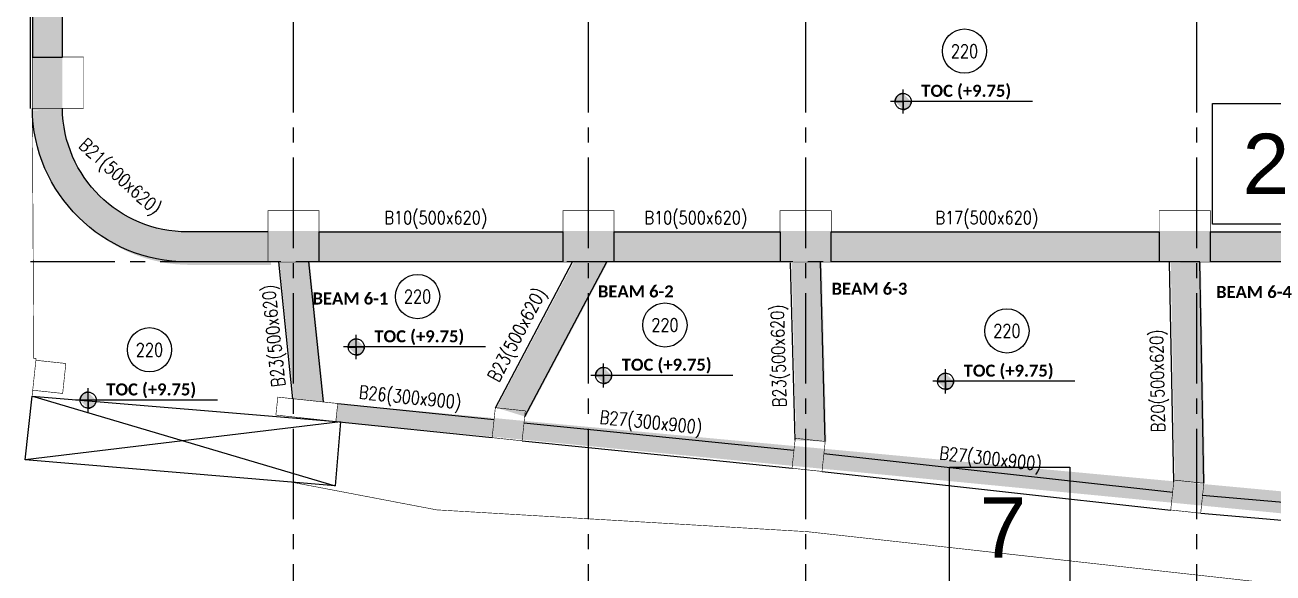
# Model space of a CAD drawing. Header units: inches. Extents: x 16 to 269, y 163 to 682.
# Drawn here: x 97.99 to 118.71, y 577.42 to 586.52 of the extents above; entities that cross this region are included whole.
import ezdxf
from ezdxf.enums import TextEntityAlignment as Align

# ---------------------------------------------------------------- set-up
doc = ezdxf.new("R2010")
doc.units = ezdxf.units.IN
doc.header["$MEASUREMENT"] = 0
doc.linetypes.add('CENTER2', pattern=[1.125, 0.75, -0.125, 0.125, -0.125])
doc.linetypes.add('ECG_Line-Ptrn-Sold', pattern=[9144001, 9144000, -1])
for name, color, linetype in [('CDEC-AXES', 8, 'Continuous'), ('CDEC-COLUMNS', 4, 'Continuous'), ('CDEC-FRAMING-PLAN', 7, 'Continuous'), ('CDEC-GRID-CIRCLE', 7, 'Continuous'), ('CDEC-GRID-TEXT', 70, 'Continuous'), ('CDEC-SLAB-EDGES', 7, 'Continuous'), ('CDEC-SYMBOL', 8, 'Continuous'), ('CDEC-TEXT-25-SCALE', 70, 'Continuous')]:
    doc.layers.add(name, color=color, linetype=linetype)
doc.layers.add('G-ANNO-DIMS', color=111, linetype='Continuous', lineweight=13)
doc.styles.add('Calibri_B_1', font='calibrib.ttf', dxfattribs={"height": 2})
doc.styles.add('CDEC-22-100', font='romans.shx', dxfattribs={"width": 0.8, "height": 0.22})
doc.styles.add('CDEC-30-1000', font='romans.shx', dxfattribs={"width": 0.8, "height": 3000})
doc.styles.get("Standard").update_dxf_attribs({"font": 'arial.ttf'})

# ---------------------------------------------------------------- blocks, each defined once
blk = doc.blocks.new('SC-GRID-CIRCLe')
at = {"layer": 'CDEC-GRID-CIRCLE'}
blk.add_circle((9.183764859699295e-13, 5000.000000000066), 5000.000000000066, dxfattribs=at)
at = {"layer": 'CDEC-GRID-TEXT', "style": 'CDEC-30-1000', "width": 0.8}
blk.add_attdef('F', text='', height=3000, dxfattribs=at).set_placement((9.183764859699295e-13, 5000.000000000066), align=Align.MIDDLE)
blk = doc.blocks.new('Spot Elevations - ECG_G-Spot-Elev-R-1281767-MEZZANINE FLOOR FRAMING PLAN - PART 5')
at = {"layer": 'G-ANNO-DIMS', "linetype": 'ECG_Line-Ptrn-Sold', "lineweight": 25}
h = blk.add_hatch(color=256, dxfattribs=at)
h.dxf.hatch_style = 1
edge = h.paths.add_edge_path(flags=17)
edge.add_arc((5.240252676230739e-14, -0.02244322655055253), 2.000000000000052, 90.00000000000377, 180.0000000000012)
edge.add_line((-2, -0.02244322655059161), (0, -0.02244322655051345))
edge.add_line((0, -0.02244322655051345), (-7.815970093361308e-14, 1.977556773449487))
edge = h.paths.add_edge_path()
edge.add_line((-2, -0.0224432265505925), (2.000000000000105, -0.02244322655043618))
edge.add_line((-1.172395514004165e-13, 1.977556773449499), (3.996802888651379e-14, -2.022443226550604))
h = blk.add_hatch(color=256, dxfattribs=at)
h.dxf.hatch_style = 1
edge = h.paths.add_edge_path()
edge.add_arc((-5.240252676230739e-14, -0.02244322655055342), 2.000000000000052, 270.0000000000015, 359.9999999999989)
edge.add_line((2, -0.0224432265505925), (0, -0.0224432265505925))
edge.add_line((0, -0.0224432265505925), (0, -2.022443226550592))
edge = h.paths.add_edge_path()
edge.add_line((2, -0.02244322655059161), (-2.000000000000105, -0.02244322655059161))
edge.add_line((3.907985046680551e-14, -2.022443226550605), (3.819167204710538e-14, 1.977556773449498))
for p, q in [((32.1910638656924, 0), (-3.14289982153723, 3.381261310739599e-16)), ((-2, 0), (0, 0)), ((3.866745716274817e-14, -3.036210055368756), (3.91634362855322e-14, 2.99132360226757)), ((3.907985046680551e-14, -2.022443226550605), (3.819167204710538e-14, 1.977556773449499)), ((0, 0), (0, -2)), ((2, 0), (0, 0)), ((2, -0.02244322655059161), (-2.000000000000105, -0.02244322655059161)), ((-2, -0.0224432265505925), (0, -0.0224432265505925)), ((0, -0.0224432265505925), (0, -2.022443226550592)), ((2, -0.0224432265505925), (0, -0.0224432265505925))]:
    blk.add_line(p, q, dxfattribs=at)
blk.add_circle((-5.210378698727694e-14, 3.930189507173054e-14), 2.000000000000052, dxfattribs=at)
for start, end in [(89.9999999999974, 180.0000000000011), (270.0000000000015, 359.9999999999989)]:
    blk.add_arc((-5.240252676230739e-14, -0.02244322655055342), 2.000000000000052, start, end, dxfattribs=at)

msp = doc.modelspace()

# ---------------------------------------------------------------- hatches: boundary and pattern name
h = msp.add_hatch(color=4)
h.dxf.hatch_style = 1
h.paths.add_polyline_path([(98.11490173844503, 585.1055082905888), (98.61474719891221, 585.1055082905888), (98.61535297237056, 604.4656913298578), (98.1164583153572, 604.4656913298578)])
h = msp.add_hatch(color=4)
h.dxf.hatch_style = 1
edge = h.paths.add_edge_path()
edge.add_line((98.60846780599731, 585.1338618011363), (98.10871007987409, 585.0956646562315))
edge.add_arc((100.7338903962123, 585.1888226519969), 2.626832713642909, 182.0323637011906, 227.6342664739427)
edge.add_line((98.96377126372248, 583.2479650162446), (99.25652385832181, 583.6584831645775))
edge.add_arc((100.7256233211204, 585.1837988541598), 2.11774436240094, 181.3511770578169, 226.0755269530503, ccw=False)
h = msp.add_hatch(color=1)
h.dxf.hatch_style = 1
edge = h.paths.add_edge_path()
edge.add_line((99.25579749299293, 583.6591774158048), (98.93371113748496, 583.2782168574518))
edge.add_arc((100.741822983682, 585.1070413166584), 2.571744029049301, 225.3263000444595, 270.1923475108889)
edge.add_line((100.7504565625892, 582.5353117795053), (102.0800809807152, 582.535306424528))
edge.add_line((102.0800809807152, 582.535306424528), (102.0250764502808, 583.0838618011365))
edge.add_line((102.0250764502808, 583.0838618011365), (100.7498872006035, 583.0838675933815))
edge.add_arc((100.6929220532817, 585.1636716157361), 2.08058400441127, 226.3119719698342, 271.5689202810573, ccw=False)
h = msp.add_hatch(color=1)
h.dxf.hatch_style = 1
h.paths.add_polyline_path([(126.0182656779607, 583.0994800130081), (100.534663873266, 583.0994800130081), (100.534663873266, 582.5994800130088), (126.0182656779607, 582.5994800130088)])
h = msp.add_hatch(color=0)
h.dxf.hatch_style = 1
h.paths.add_polyline_path([(102.720872446865, 582.5817852132167), (102.9607657741254, 580.2588851909069), (102.4525071534114, 580.3131040352918), (102.2182131799133, 582.5817852132169)])
h = msp.add_hatch(color=0)
h.dxf.hatch_style = 1
h.paths.add_polyline_path([(107.1022839582157, 582.5817852132162), (107.6683111827843, 582.5817852132167), (106.3061766067159, 580.0146759589828), (105.8192404702546, 580.1637327906454)])
h = msp.add_hatch(color=0)
h.dxf.hatch_style = 1
h.paths.add_polyline_path([(111.2930392015445, 579.6026259211043), (111.2168343424054, 582.5817852132167), (110.7169978375397, 582.5689997369428), (110.7923586067692, 579.6228393680673)])
h = msp.add_hatch(color=0)
h.dxf.hatch_style = 1
h.paths.add_polyline_path([(117.5076308362096, 582.5817852132169), (117.0077202364483, 582.572330465936), (117.0765819676484, 578.9313331634436), (117.5770851349745, 578.9094564750095)])
h = msp.add_hatch(color=6)
h.dxf.hatch_style = 1
h.paths.add_polyline_path([(127.6341291229735, 577.4598363665327), (127.6976504505547, 577.7366880838742), (126.1062274549429, 578.1016771812613), (103.1794757068154, 580.2349799205329), (103.1585231564755, 579.9356548386131), (126.0506924311199, 577.7124765093249)])

# ---------------------------------------------------------------- linework, layer by layer
at = {"layer": 'CDEC-AXES', "color": 251, "linetype": 'CENTER2', "ltscale": 2}
for p, q in [((102.4525071534114, 576.0659655615336), (102.4525071534115, 614.3762351982613)), ((107.3481210731155, 576.0659655615336), (107.3481210731156, 614.3762351982613)), ((110.9518874433829, 576.0659655615336), (110.951887443383, 614.3762351982613)), ((117.4425071534114, 576.0659655615336), (117.4425071534115, 614.3762351982613)), ((135.4879435760099, 582.5838618011369), (98.08589138859209, 582.5838618011369))]:
    msp.add_line(p, q, dxfattribs=at)
at = {"layer": 'CDEC-COLUMNS', "const_width": 0.01}
msp.add_lwpolyline([(98.08589138859209, 585.1338618011363), (98.08589138859215, 585.1338618011363), (98.08589138859215, 585.9838618011362)], dxfattribs=at)
for points in [[(98.9658913885922, 585.1338618011363), (98.1168959496788, 585.1338618011363), (98.11589138859223, 585.9838618011362), (98.9658913885922, 585.9838618011362)], [(102.8750764502809, 582.5838618011365), (102.0250764502808, 582.5838618011365), (102.0250764502808, 583.4338618011365), (102.8750764502809, 583.4338618011365)], [(107.7704781291115, 582.5838618011364), (106.9204781291114, 582.5838618011364), (106.9204781291114, 583.4338618011363), (107.7704781291115, 583.4338618011363)], [(111.3744567402524, 582.5838618011368), (110.5244567402524, 582.5838618011368), (110.5244567402524, 583.4338618011367), (111.3744567402524, 583.4338618011367)], [(117.6650764502812, 582.5838618011364), (116.8150764502812, 582.5838618011364), (116.8150764502812, 583.4338618011363), (117.6650764502812, 583.4338618011363)], [(98.67282492011942, 580.8992637976837), (98.17564579355839, 580.952300729269), (98.122608861973, 580.455121602708), (98.61978798853404, 580.4020846711227)], [(102.189990974099, 580.3411081326049), (103.1843492272211, 580.2350342694341), (103.1525270682698, 579.9367267934974), (102.1581688151477, 580.0428006566683)], [(106.2969532337073, 580.1127724469802), (105.7997741071462, 580.1658093785657), (105.7467371755609, 579.6686302520046), (106.2439163021219, 579.6155933204192)], [(111.2735728384361, 579.6047025090244), (110.776393711875, 579.6577394406097), (110.7233567802897, 579.1605603140487), (111.2205359068507, 579.1075233824633)], [(117.5576187718662, 578.9115330629296), (117.0604396453051, 578.9645699945149), (117.0074027137197, 578.4673908679539), (117.5045818402808, 578.4143539363686)]]:
    msp.add_lwpolyline(points, close=True, dxfattribs=at)
at = {"layer": 'CDEC-FRAMING-PLAN'}
msp.add_lwpolyline([(98.11226986292219, 580.3582003323818), (103.2311346631156, 579.9286031553024), (103.1423327295589, 578.8704837911037), (97.99960942010871, 579.3020832770203)], close=True, dxfattribs=at)
at = {"layer": 'CDEC-SLAB-EDGES'}
for p, q in [((98.08589138859215, 585.1338618011363), (98.08589138859226, 611.2380677864877)), ((102.1987468168049, 582.5838618011369), (102.4330407903029, 580.315180623212)), ((102.7014060837567, 582.5838618011369), (102.9412994110171, 580.260961778827)), ((105.7997741071462, 580.1658093785657), (107.0828175951076, 582.5838618011369)), ((106.2867102436074, 580.0167525469027), (107.6488448196759, 582.5838618011369)), ((110.7728922436609, 579.6249159559861), (110.6975314744314, 582.5710763248629)), ((111.2735728384361, 579.6047025090244), (111.1973679792971, 582.5838618011369)), ((117.0571156045401, 578.9334097513637), (116.9882538733399, 582.5744070538562)), ((117.5576187718662, 578.9115330629296), (117.4881644731013, 582.5838618011369))]:
    msp.add_line(p, q, dxfattribs=at)
for points, format in [([(98.1168959496788, 585.1338618011363, 0.01, 0.01, 0), (98.11479541418306, 611.2378909530306, 0.01, 0.01, 0), (98.11846218732695, 612.5186276489426, 0.01, 0.01, 0), (102.4514884805225, 612.5062221135234, 0.01, 0.01, 0), (107.3471024002266, 612.4922058791944, 0.01, 0.01, 0), (110.950868770494, 612.4818882285912, 0.01, 0.01, 0), (118.1681534581177, 612.4612250073773, 0.01, 0.01, 0), (128.9404166429216, 612.5779977214548, 0.01, 0.01, 0), (129.1853767207504, 610.393322789322, 0.01, 0.01, 0), (129.3222672885229, 601.5404051361496, 0.01, 0.01, 0), (129.390759636288, 591.2045351293674, 0.01, 0.01, 0), (129.4057606156687, 576.2469783441766, 0.01, 0.01, 0), (120.5671640517983, 577.0406601306346, 0.01, 0.01, 0), (110.9783077363808, 578.1076463359124, 0.01, 0.01, 0), (104.8271013091891, 578.4695848500783, 0.01, 0.01, 0), (102.4029048282032, 578.9325226664544, 0.01, 0.01, 0), (97.99967888248939, 579.302734431691, 0.01, 0.01, 0), (98.178829635833, 580.9821305130189, 0.01, 0.01, 0), (98.14061355059864, 580.9862072406805, 0.01, 0.01, 0), (98.11589138859212, 585.1338618011363, 0, 0, 0)], "xyseb"), ([(102.0250764502808, 582.5838618011365), (100.6960867960218, 582.5838692991658, -0.4126043115466935), (98.1168959496788, 585.1338618011363)], "xyb"), ([(102.0250764502808, 583.0838618011365), (100.6948801784842, 583.0838678432378, -0.4113942714370362), (98.61502332357874, 585.1338618011363)], "xyb")]:
    msp.add_lwpolyline(points, format=format, dxfattribs=at)
for points in [[(98.08589138859209, 585.9838618011362), (98.0858913885922, 585.9838618011362), (98.0858913885922, 589.0338618011361)], [(103.1833660818938, 580.2351375091876), (105.7775761891767, 579.9670409676955)], [(103.1525270682779, 579.9367267934965), (105.7467371755609, 579.6686302520046)], [(106.2742350402006, 579.9140573452552), (107.378439811176, 579.801889403961), (110.7536755183502, 579.4590243388865)], [(106.24391630214, 579.6155933204172), (107.3481210731155, 579.5034253791232), (110.7233567802897, 579.1605603140487)], [(111.2535201622971, 579.4057046006724), (117.0403869691725, 578.7655720861624)], [(111.2205359068507, 579.1075233824633), (117.0074027137262, 578.4673908679532)], [(117.5304762533701, 578.7132343127247), (123.2291270833605, 578.2195143153041)], [(117.5045818402808, 578.4143539363686), (123.2032326702712, 577.9206339389481)]]:
    msp.add_lwpolyline(points, dxfattribs=at)
for points in [[(98.11689594967875, 589.0338618011363), (98.11689594967875, 585.9838618011362), (98.61689594967875, 585.9838618011362), (98.61689594967875, 589.0338618011363)], [(106.9204781291114, 582.5838618011364), (102.8750764502809, 582.5838618011364), (102.8750764502809, 583.0838618011364), (106.9204781291114, 583.0838618011364)], [(110.5244567402524, 582.5838618011369), (107.7704781291115, 582.5838618011369), (107.7704781291115, 583.0838618011369), (110.5244567402524, 583.0838618011369)], [(116.8150764502812, 582.5838618011363), (111.3744567402524, 582.5838618011363), (111.3744567402524, 583.0838618011363), (116.8150764502812, 583.0838618011363)], [(123.0270996842566, 582.5838618011363), (117.6650764502812, 582.5838618011363), (117.6650764502812, 583.0838618011363), (123.0270996842566, 583.0838618011363)]]:
    msp.add_lwpolyline(points, close=True, dxfattribs=at)
at = {"layer": 'CDEC-SYMBOL'}
for p, q in [((98.11689594967875, 580.3578120912601), (103.1423327295589, 578.8704837911037)), ((103.2311346631156, 579.9286031553024), (97.99960942010871, 579.3020832770203))]:
    msp.add_line(p, q, dxfattribs=at)

# ---------------------------------------------------------------- block references
at = {"color": 170, "lineweight": 5, "xscale": 0.06666666699999996, "yscale": 0.06666666699999996, "zscale": 0.06666666699999996}
for p in [(112.5670822317718, 585.2482190456625), (103.4916256215481, 581.1732869610569), (107.5964723862223, 580.7018669979502), (113.2712229577171, 580.6035529811684), (99.04248191969579, 580.2913703945987)]:
    msp.add_blockref('Spot Elevations - ECG_G-Spot-Elev-R-1281767-MEZZANINE FLOOR FRAMING PLAN - PART 5', p, dxfattribs=at)
at = {"layer": 'CDEC-TEXT-25-SCALE', "xscale": 7.333333333011901e-05, "yscale": 7.333333333011901e-05, "zscale": 7.333333333011901e-05}
for p in [(113.5848990688093, 585.7176481677977), (104.5094424585856, 581.6427160831921), (108.6142892232598, 581.1712961200855), (114.2890397947546, 581.0729821033036), (100.0602987567332, 580.760799516734)]:
    msp.add_blockref('SC-GRID-CIRCLe', p, dxfattribs=at).add_auto_attribs({'F': '220'})

# ---------------------------------------------------------------- texts
at = {"color": 1, "insert": (118.1989253191553, 584.7127784808132), "char_height": 1, "attachment_point": 1, "bg_fill": 16, "box_fill_scale": 1.5, "bg_fill_color": 256, "bg_fill_transparency": 0}
msp.add_mtext_dynamic_manual_height_columns('2', width=1, gutter_width=12.5, heights=[0], dxfattribs=at)
at = {"color": 6, "insert": (113.8346329988481, 578.6785392846887), "char_height": 1, "attachment_point": 1, "bg_fill": 16, "box_fill_scale": 1.5, "bg_fill_color": 256, "bg_fill_transparency": 0}
msp.add_mtext_dynamic_manual_height_columns('7', width=1, gutter_width=12.5, heights=[0], dxfattribs=at)
at = {"layer": 'CDEC-TEXT-25-SCALE', "style": 'CDEC-22-100', "width": 0.8}
for s, rotation, p in [('B21(500x620)', 317.6055581089704, (98.87288000226705, 584.4969799986801)), ('B10(500x620)', 359.9999958987182, (103.9595234246092, 583.209397659595)), ('B10(500x620)', 359.9999958987182, (108.2748806991078, 583.2093976595954)), ('B17(500x620)', 359.9999958987182, (113.1038169580027, 583.2093976595949)), ('B23(500x620)', 95.89621215022757, (102.3130758275909, 580.5233128673144)), ('B23(500x620)', 62.04911444125847, (105.8532817346139, 580.5742998333711)), ('B23(500x620)', 91.46526327072186, (110.6285669242284, 580.1791895204391)), ('B20(500x620)', 91.08349470728703, (116.9111106428981, 579.7635733702833)), ('B26(300x900)', 354.0997553995999, (103.5251140244097, 580.318515810521)), ('B27(300x900)', 354.1996409666331, (107.5230255240724, 579.9028127484592)), ('B27(300x900)', 353.6877056678314, (113.1578341160409, 579.308341614844))]:
    msp.add_text(s, height=0.22, rotation=rotation, dxfattribs=at).set_placement(p)
at = {"layer": 'G-ANNO-DIMS', "style": 'Calibri_B_1'}
for p in [(112.8677803380458, 585.3254222213822), (103.7923237278221, 581.2504901367765), (107.8971704924964, 580.7790701736699), (113.5719210639911, 580.680756156888), (99.3431800259698, 580.3685735703184)]:
    msp.add_text('TOC (+9.75) ', height=0.200000001, dxfattribs=at).set_placement(p)
at = {"layer": 'G-ANNO-DIMS', "color": 0, "style": 'Calibri_B_1'}
for s, p in [('BEAM 6-2', (107.5025787428132, 581.9952518988708)), ('BEAM 6-3', (111.3794423519872, 582.04020433836)), ('BEAM 6-4', (117.760009698624, 581.986599556095)), ('BEAM 6-1', (102.7665068807902, 581.8778832366185))]:
    msp.add_text(s, height=0.200000001, dxfattribs=at).set_placement(p)

doc.saveas('drawing.dxf')
